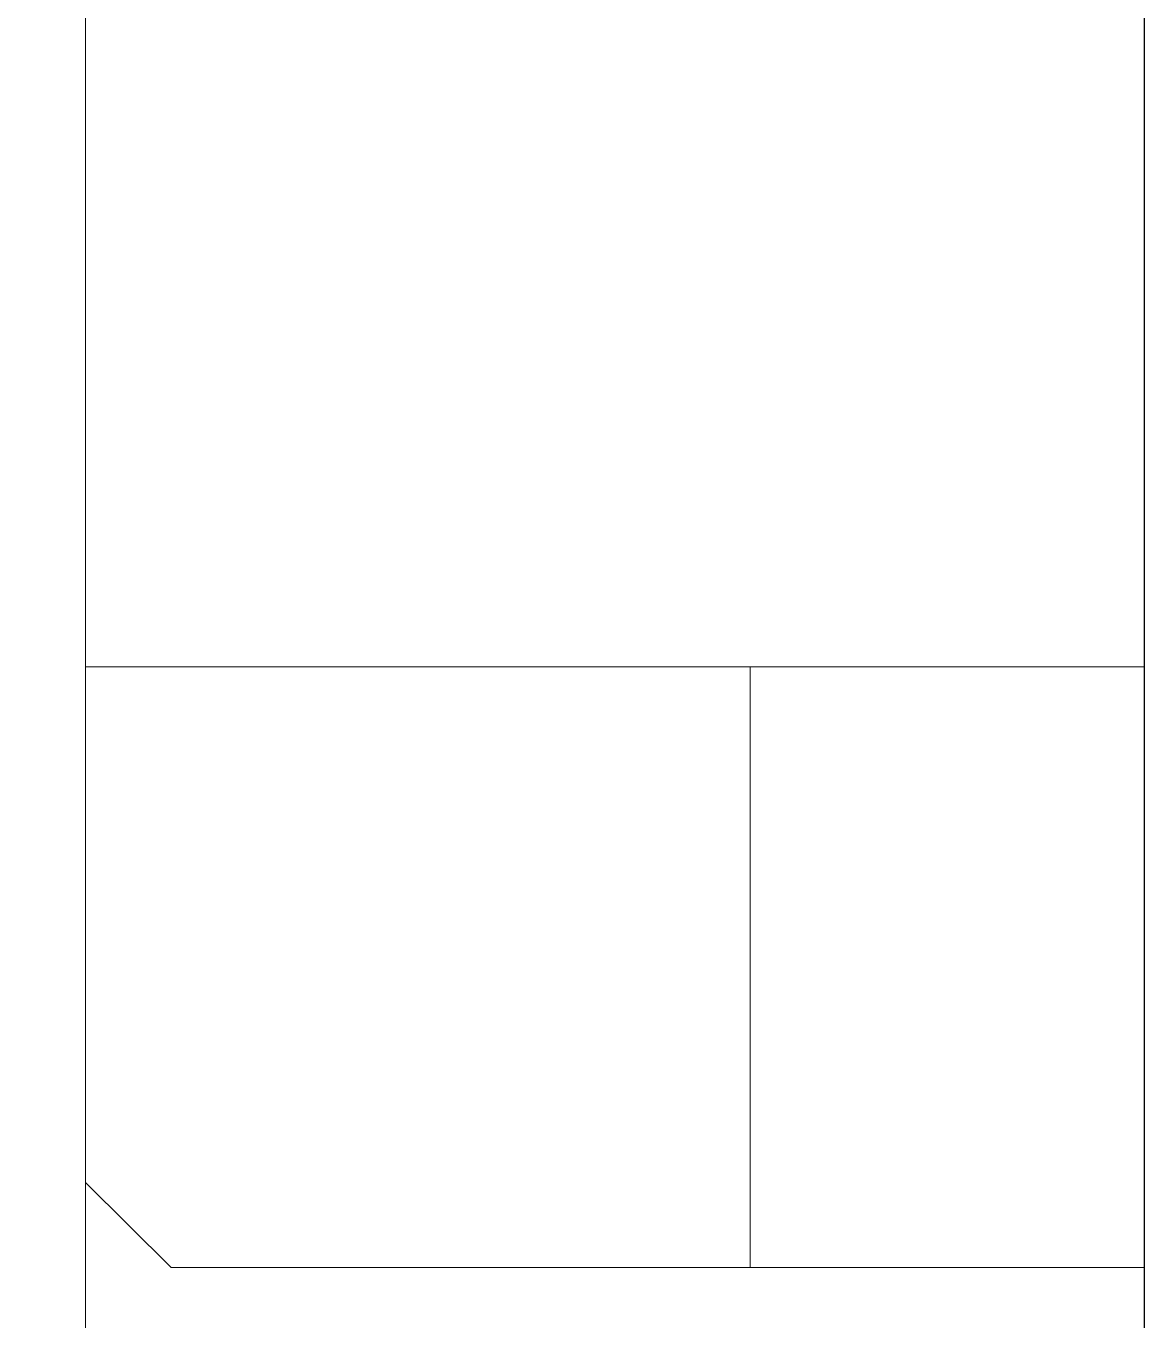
# Model space of a CAD drawing. Header units: millimetres. Extents: x 4836525 to 5356909, y -1773032 to -1295773.
# Drawn here: x 5263481 to 5356019, y -1521673 to -1414599 of the extents above; entities that cross this region are included whole.
import ezdxf

# ---------------------------------------------------------------- set-up
doc = ezdxf.new("R2010")
doc.units = ezdxf.units.MM
doc.header["$LTSCALE"] = 1000
doc.layers.get('DEFPOINTS').update_dxf_attribs({"color": 11})
doc.layers.add('PROPERTY', color=9, linetype='Continuous', lineweight=9)

msp = doc.modelspace()

# ---------------------------------------------------------------- linework, layer by layer
at = {"layer": 'DEFPOINTS'}
msp.add_lwpolyline([(4836525, -1328575), (5356019, -1328575), (5356019, -1714770), (4836525, -1714770)], close=True, dxfattribs=at)
at = {"layer": 'PROPERTY'}
for points in [[(5356019, -1467618), (5323428, -1467617), (5268406, -1467616), (5268407, -1397630), (5287342, -1393690), (5310125, -1390579), (5346759, -1385471), (5356019, -1383694)], [(4978121, -1386612), (4984145, -1394605), (5030966, -1394608), (5042971, -1397604), (5268407, -1397630), (5268406, -1467616), (5268402, -1510281), (5268405, -1544413), (5268402, -1597103), (5268393, -1697650), (5268391, -1714770)], [(5356019, -1517326), (5323412, -1517327), (5323428, -1467617), (5356019, -1467618)], [(5356019, -1537340), (5323426, -1537336), (5275496, -1537331), (5268405, -1544413), (5268402, -1510281), (5275504, -1517325), (5323412, -1517327), (5356019, -1517326)]]:
    msp.add_lwpolyline(points, dxfattribs=at)
msp.add_lwpolyline([(5268406, -1467616), (5323428, -1467617), (5323412, -1517327), (5275504, -1517325), (5268402, -1510281)], close=True, dxfattribs=at)

doc.saveas('drawing.dxf')
